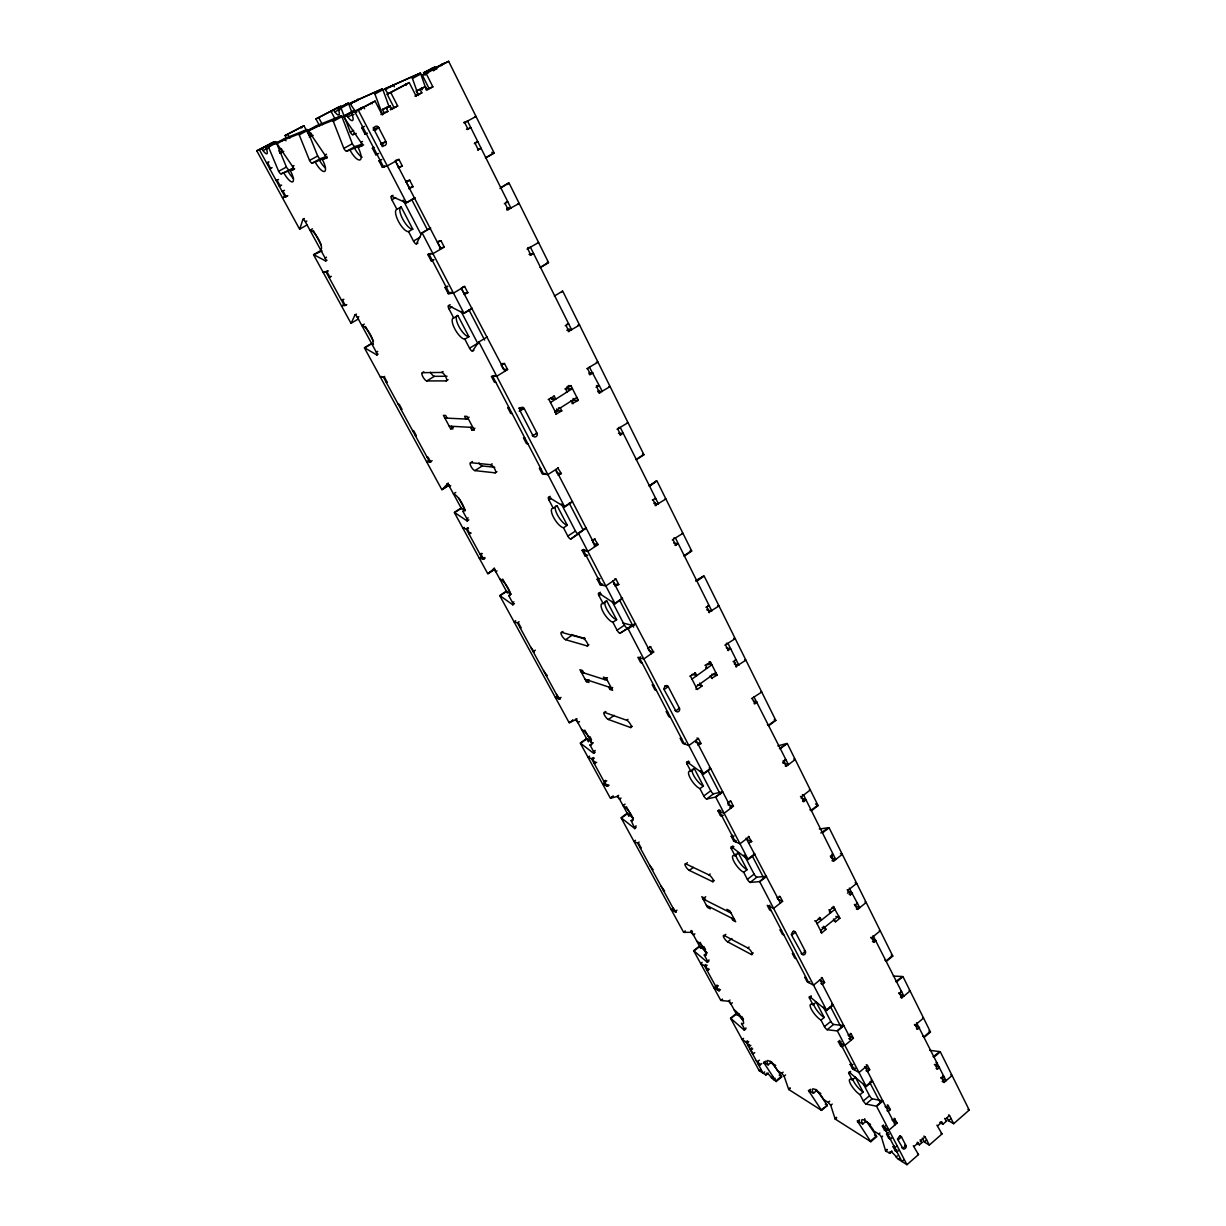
<?xml version="1.0" encoding="UTF-8"?>
<svg xmlns="http://www.w3.org/2000/svg" width="1226" height="1226" viewBox="0 0 1226 1226"><rect width="100%" height="100%" fill="white"/><g stroke="black" fill="none" stroke-linecap="round" stroke-linejoin="round"><path stroke-width="1.5" d="M299.803 229.001L302.945 219.285L304.37 218.489M351.218 323.174L354.988 314.913L356.383 314.101M393.025 195.317L391.416 196.221A3.632 1.211 60.7 0 0 391.891 199.746L396.902 209.339A12.612 4.214 60.4 0 0 398.465 221.416A12.612 4.214 60.4 0 0 408.549 231.591L413.499 241.062A3.586 1.195 60.2 0 0 416.38 243.974L421.821 233.063L430.372 228.128L430.02 228.818M499.963 188.528L508.637 183.042L507.794 184.498M450.141 304.676L448.593 305.596A3.494 1.18 59.3 0 0 448.915 308.783L453.712 317.932A12.137 4.092 59.1 0 0 454.785 328.859A12.137 4.092 59.1 0 0 464.823 339.173L469.543 348.199A3.448 1.165 58.8 0 0 472.424 351.157L478.584 342.146L487.151 336.981M561.416 292.432L562.336 291.221M448.241 482.998L442.126 489.649L449.344 484.883M494.584 568.205L488.025 573.691L494.737 569.247M874.536 1135.107L876.835 1136.548L870.843 1141.728L857.25 1120.901L862.721 1124.027A10.069 2.667 50.4 0 1 864.56 1120.365A10.069 2.667 50.4 0 1 873.908 1131.016L878.766 1134.05A2.912 0.766 50.3 0 1 881.463 1137.115L885.693 1151.153L889.999 1153.099A5.823 1.532 50.1 0 1 891.654 1152.241A5.823 1.532 50.1 0 1 896.175 1156.93A2.927 0.766 50.1 0 0 898.443 1159.275L906.964 1164.7L918.489 1154.585L913.293 1145.758M922.258 1138.157L924.235 1141.988L929.308 1145.084L942.012 1133.943L936.879 1125.131M946.978 1117.637L948.526 1120.717L953.675 1123.706L969.23 1110.066L940.296 1051.785L934.227 1056.996M896.175 1156.93L897.309 1155.934M898.443 1159.275L899.593 1158.279M914.244 1146.341L918.305 1142.785L919.377 1144.854L922.105 1142.463L920.098 1139.812M921.048 1140.395L925.094 1136.854L929.308 1145.084M937.844 1125.698L941.859 1122.188L942.901 1124.257L946.579 1121.039L944.572 1118.418M945.537 1118.97L949.537 1115.476L953.675 1123.706M903.654 1160.026L901.953 1161.512L883.992 1127.046L885.524 1125.713M924.235 1141.988L926.611 1139.904M948.526 1120.717L951.131 1118.449M898.489 1150.586L896.957 1151.919L895.287 1150.877L893.141 1146.754L894.29 1145.758M896.85 1146.019L894.796 1147.797L893.141 1146.754M889.264 1153.436L891.792 1151.061M889.999 1153.099L891.869 1151.337M895.287 1150.877L896.819 1149.544M902.888 1148.256L905.953 1145.59L905.11 1145.069M892.359 1137.391L890.306 1139.184L888.651 1138.142L886.49 1134.004L888.421 1132.334M885.494 1150.678L886.996 1149.329M885.724 1151.183L887.226 1149.865M887.701 1129.882L886.153 1131.215L884.498 1130.188L882.337 1126.02L883.486 1125.024M894.122 1118.219L897.233 1122.985L888.973 1130.127L882.337 1126.02M942.12 1081.409L944.051 1082.466L952.081 1075.524L950.794 1074.819M881.463 1137.115L882.613 1136.134M889.31 1134.019L888.145 1135.031L886.49 1134.004M888.651 1138.142L889.8 1137.146M941.92 1077.041L940.909 1077.899L946.058 1080.734L916.542 1022.79M893.003 1120.564L895.057 1118.786M941.001 1077.761L941.966 1078.282L943.974 1076.551L942.687 1075.846M870.475 1141.115L876.467 1135.935L866.751 1121.698M878.766 1134.05L879.9 1133.054M884.498 1130.188L885.662 1129.192M886.092 1107.231L888.16 1105.454L890.352 1109.668L888.283 1111.461L887.026 1110.695M936.128 1068.474L937.415 1069.179L939.438 1067.448L934.35 1064.444M858.001 1121.07L859.503 1119.767M857.495 1122.112L858.997 1120.809M882.858 1100.994L876.605 1106.342L906.964 1164.7M862.721 1124.027L865.755 1121.422A10.053 2.682 50.4 0 1 864.682 1118.74M866.031 1104.074L872.222 1098.787L882.429 1100.795L876.176 1106.143L866.031 1104.074A2.927 0.797 50.5 0 1 863.319 1100.994L860.024 1094.695A10.252 2.804 50.6 0 1 850.522 1083.953A10.252 2.804 50.6 0 1 852.3 1079.937L855.426 1077.302L863.119 1092.06L860.024 1094.695M870.843 1141.728L835.228 1119.077L836.454 1117.3M835.228 1119.077L836.699 1117.821M863.319 1100.994L869.495 1095.722L863.273 1083.769M865.786 1086.19L872.084 1080.842A2.973 0.843 50.5 0 0 872.606 1081.209L866.307 1086.558A2.973 0.828 50.5 0 1 865.786 1086.19L849.48 1072.398L850.645 1071.401M923.837 1036.889L929.952 1031.679A2.927 0.935 49.8 0 0 930.488 1032.031L924.373 1037.227A2.942 0.919 49.9 0 1 923.837 1036.889L922.795 1036.062M866.031 1070.604L867.579 1071.509L869.694 1069.731L867.456 1065.409L859.012 1072.551L852.438 1068.704L850.2 1064.398L851.38 1063.402M914.381 1024.476L915.332 1024.982L923.546 1018.04L922.58 1017.549M821.205 1109.791L827.351 1105.438L821.573 1110.388L808.424 1090.435L813.482 1093.224A9.578 2.467 51 0 1 814.922 1089.516A9.578 2.467 51 0 1 823.749 1099.63L828.194 1102.419L829.68 1101.178M916.527 1028.783L917.492 1029.288L919.546 1027.541L915.071 1025.227M834.998 1118.556L830.753 1105.346L832.224 1104.09M853.02 1064.352L851.825 1065.348L850.2 1064.398M852.438 1068.704L854.016 1067.371M852.3 1079.937L848.974 1073.578L850.538 1072.244M855.656 1068.321L854.078 1069.654L839.963 1042.575L841.159 1041.579M809.129 1090.496L810.601 1089.27M808.746 1091.554L810.202 1090.328M813.482 1093.224L816.409 1090.757L820.822 1093.5M899.164 993.244L899.945 992.6M849.02 1035.648L851.15 1033.87L853.419 1038.253L844.883 1045.38L838.339 1041.656L839.933 1040.322M898.658 992.999L899.608 993.474L901.692 991.742L900.727 991.267M821.573 1110.388L788.793 1089.531L789.973 1087.845M838.339 1041.656L840.607 1046.008L841.802 1045.012M788.793 1089.531L790.218 1088.351M843.427 1045.947L842.231 1046.943L840.607 1046.008M900.512 997.213L901.8 997.857L910.09 990.93L909.125 990.455M843.871 1025.702L837.435 1031.051L866.307 1086.558M896.742 981.827L902.995 976.632L930.488 1032.031M788.548 1089.025L784.134 1076.137L785.56 1074.941M827.167 1029.733L833.542 1024.461L843.442 1025.534L837.006 1030.882L827.167 1029.733A2.958 0.843 51.1 0 1 824.424 1026.652L821.006 1020.109A10.344 2.942 51.2 0 1 811.428 1009.366A10.344 2.942 51.2 0 1 812.976 1004.753L816.194 1002.132L824.194 1017.473L821.006 1020.109M779.184 1075.171L781.836 1076.842L776.196 1081.531L771.445 1077.685L772.84 1076.52M773.376 1079.723L775.139 1078.267M776.196 1081.531L763.553 1062.268L768.15 1064.873A9.134 2.283 51.6 0 1 769.269 1061.149A9.134 2.283 51.6 0 1 777.621 1070.788L781.713 1073.348L783.153 1072.168M775.843 1080.949L781.483 1076.275L771.752 1062.053M764.672 1071.907L763.108 1073.194L746.067 1041.947L747.477 1040.797M736.198 1013.595L730.497 1018.178L759.2 1070.712L765.882 1074.957L768.196 1073.057M824.424 1026.652L830.799 1021.396L823.397 1007.19M759.768 1063.34L758.358 1064.505L759.676 1065.333L761.775 1063.586M826.201 1010.117L832.684 1004.784A3.004 0.874 51.1 0 0 833.205 1005.136L826.722 1010.469A3.004 0.874 51.1 0 1 826.201 1010.117L809.957 996.799L811.168 995.803M885.969 960.954L892.267 955.774A2.958 0.981 50.5 0 0 892.804 956.096L886.505 961.276A2.958 0.965 50.6 0 1 885.969 960.954L884.927 960.157M764.15 1062.36L765.576 1061.195M763.859 1063.417L765.269 1062.252M759.2 1070.712L760.748 1069.424M768.15 1064.873L771.001 1062.528L775.736 1065.471M756.319 1060.766L757.637 1061.578L759.384 1060.138M749.53 1044.567L748.121 1045.732L749.423 1046.529L750.833 1045.38M812.976 1004.753L809.512 998.148L811.122 996.83M751.768 1047.74L750.005 1049.18L753.362 1053.762L754.772 1052.598M751.308 1049.992L752.718 1048.843M819.581 980.11L824.608 982.562L822.431 984.325L820.899 983.528M824.608 982.562L822.278 978.042L813.543 985.152L807.076 981.72L804.731 977.229L806.34 978.072M870.828 937.308L871.778 937.752L880.268 930.84L879.318 930.411M743.584 1038.407L742.174 1039.556L747.37 1042.759L748.779 1041.594M872.452 941.522L874.031 942.258L876.146 940.526L871.104 938.181M730.65 1018.27L744.289 1030.177L745.99 1027.894M744.289 1030.177L745.715 1029.012M809.773 981.689L808.685 982.578L768.84 906.121L769.959 905.232M730.911 1018.469L736.596 1013.887L743.278 1019.695M732.336 1002.776L730.895 1003.925L728.52 1001.213L721.118 1000.539L722.558 999.389M855.15 905.11L857.48 903.087L856.545 902.673M820.807 932.419L821.727 932.863L826.109 929.354L823.397 926.32M834.308 921.186L835.55 921.768L839.887 918.289L833.159 906.366M856.361 908.834L857.618 909.385L866.2 902.489L864.928 901.938M550.244 496.3L548.788 497.25A3.295 1.103 56.9 0 0 548.88 499.871L553.278 508.284A11.432 3.816 56.6 0 0 553.539 517.295A11.432 3.816 56.6 0 0 563.485 527.793L567.822 536.099A3.249 1.088 56.4 0 0 570.672 539.103L585.752 528.069L580.143 532.559M578.304 534.03L579.224 533.295M722.237 999.251L720.796 1000.401L693.64 950.671L699.479 946.104M817.006 923.684L835.228 909.11L831.933 907.608M728.52 1001.213L729.976 1000.064M820.546 930.58L838.707 916.006M715.371 986.685L713.93 987.834L719.049 990.823L720.49 989.673M847.12 889.846L848.055 890.245L856.698 883.364L855.12 882.689M847.427 893.172L848.285 892.482M814.631 920.772L815.857 921.354L820.24 917.845L821.42 920.159L818.34 918.718M828.791 909.845L829.726 910.274L834.078 906.796M849.112 894.321L850.354 894.857L852.514 893.141L847.825 891.103M725.823 934.335L724.275 935.545A4.138 1.134 52.4 0 0 723.892 937.614A4.138 1.134 52.4 0 0 727.677 941.875L751.308 954.456L753.27 952.893M717.087 985.03L715.647 986.179L719.049 990.823M716.919 986.93L718.375 985.781M719.202 988.922L717.762 990.072L704.444 965.644L705.9 964.494M724.275 935.545L747.875 948.005L749.055 947.07M702.084 962.349L700.628 963.483L705.716 966.379L707.172 965.23M708.046 968.433L706.59 969.582L707.862 970.302L709.318 969.153M771.277 910.78L769.683 910.029L767.246 905.355L773.621 908.405L782.602 901.325L780.18 896.635L777.023 897.968M830.278 856.131L833.404 854.783L831.841 854.154M832.393 856.146L830.768 857.434L835.734 859.472L803.628 795.076L802.386 794.617M727.677 941.875L731.907 938.534M831.994 860.56L833.557 861.204L842.277 854.323L840.408 853.557M706.513 952.004L699.877 946.38L693.993 950.916L707.341 962.287L709.011 959.866M707.341 962.287L708.812 961.123M649.749 486.262L656.523 480.944L649.06 485.925M707.54 961.031L704.291 955.054L707.249 952.725M685.38 931.254L683.909 932.388L691.02 932.296L692.506 931.132M766.556 876.437L759.737 881.739L826.722 1010.469M822.477 832.898L829.098 827.749L892.804 956.096M694.881 933.844L693.395 935.009L691.02 932.296M750.159 882.429L756.886 877.188L766.143 876.329L759.338 881.632L750.159 882.429A3.019 0.919 52.4 0 1 747.385 879.348L754.113 874.123L744.151 854.982M685.058 931.132L683.587 932.281L621.061 817.788L627.206 813.252M747.385 879.348L743.692 872.299L747.063 869.694L738.435 853.143A10.574 3.249 52.5 0 0 737.362 852.821M687.418 862.66L685.824 863.87A4.184 1.18 53 0 0 685.549 866.169A4.184 1.18 53 0 0 689.349 870.429L712.536 881.601L714.145 880.36M676.982 910.152L675.005 911.684L637.643 843.182L639.175 842.047M747.676 859.227L754.557 853.94A3.065 0.965 52.5 0 0 755.063 854.231L748.182 859.533A3.08 0.95 52.5 0 1 747.676 859.227L731.6 846.921L732.887 845.94M810.922 810.478L817.589 805.344A3.019 1.073 52.1 0 0 818.11 805.62L811.443 810.754A3.034 1.057 52.2 0 1 810.922 810.478L809.88 809.742M705.732 896.727L702.942 898.873L731.002 913.002M748.32 836.362L751.707 841.588L748.519 842.967M802.555 801.16L803.796 801.605L806.034 799.888L801.114 798.08M685.824 863.87L708.98 874.92L710.191 873.985M743.692 872.299A10.574 3.218 52.6 0 1 733.991 861.602A10.574 3.218 52.6 0 1 735.033 855.763L738.435 853.143M672.737 908.558L671.25 909.692L676.262 912.343L672.798 907.638M736.443 840.883L735.293 841.756L719.432 811.351L720.75 810.355M735.033 855.763L731.309 848.622L733.868 846.676M749.209 836.745L739.998 843.794L733.73 841.082L731.217 836.255L732.504 835.258M800.455 796.44L801.39 796.777L810.325 789.942L809.39 789.605M734.067 835.933L732.765 836.914L731.217 836.255M689.349 870.429L693.318 867.395M733.73 841.082L735.018 840.086M719.202 809.727L717.884 810.708L724.106 813.267L733.424 806.233L730.88 801.298L727.662 802.708M782.816 761.131L786.004 759.737L785.084 759.43M727.999 804.884L733.424 806.233M783.291 763.185L784.839 762.005M717.884 810.708L720.444 815.597L721.746 814.616M785.268 766.035L786.188 766.357L795.23 759.522L793.697 759.001M723.294 815.259L721.991 816.24L720.444 815.597M706.574 799.045L713.517 793.835L722.375 791.812L715.34 797.099L706.574 799.045A3.065 0.965 53.3 0 1 703.77 795.981L699.923 788.64A10.743 3.372 53.5 0 1 690.161 777.974A10.743 3.372 53.5 0 1 690.912 771.399L687.02 763.967A3.08 0.981 53.6 0 1 687.234 762.051L688.552 761.07M722.758 791.889L715.739 797.161L748.182 859.533M780.456 748.596L787.261 743.492L818.11 805.62M635.497 840.285L633.965 841.434L638.869 843.779L641.152 847.963L639.926 847.365M703.77 795.981L710.712 790.785L700.337 770.847M699.923 788.64L703.418 786.05L694.422 768.809A10.743 3.402 53.4 0 0 693.38 768.579M633.321 818.048L627.605 813.497L621.398 818.003L634.853 828.638L631.16 820.623L633.229 819.091M687.234 762.051L703.188 773.744L710.283 768.472A3.111 1.011 53.4 0 0 710.774 768.748L703.678 774.004L628.156 628.861L635.635 623.666M768.441 725.286L775.307 720.183A3.065 1.119 53.2 0 0 775.828 720.428L768.947 725.531A3.08 1.119 53.2 0 1 768.441 725.286L767.399 724.597M634.639 827.014L636.187 825.864M634.654 828.607L636.095 827.412M690.912 771.399L694.422 768.809M625.091 804.103L623.007 805.635A9.41 2.59 53.8 0 1 631.421 815.106A9.41 2.59 53.8 0 1 631.16 820.623M687.02 763.967L689.656 762.02M697.778 745.025L701.027 743.584L698.406 738.512L688.859 745.515L682.744 743.324L680.108 738.251L681.625 738.788M751.569 698.59L761.744 692.062L760.825 691.801M695.816 742.389L701.027 743.584M621.061 798.034L619.498 799.183L617.092 796.486L610.625 798.203L612.172 797.069M754.097 703.647L757.316 702.207L753.408 701.057M685.457 742.987L684.261 743.86L639.359 657.688L640.585 656.83M611.866 796.992L610.318 798.126L580.25 743.079L586.564 738.558M612.264 796.716L613.031 796.149M612.556 796.777L613.337 796.21M617.092 796.486L618.655 795.337M607.881 784.64L606.334 785.774L591.576 758.725L593.154 757.591M604.28 783.092L602.732 784.211L607.529 786.31L609.092 785.161M605.537 780.334L603.974 781.483L607.529 786.31M605.184 781.989L606.747 780.855M695.924 686.882L715.785 672.568M733.071 661.565L736.32 660.109L735.125 659.787M595.514 761.944L593.951 763.078L596.725 762.449M695.801 689.027L697.257 689.456L702.038 686.008L699.556 683.081M711.478 678.315L717.103 675.143L710.574 662.193L709.103 661.795M734.267 663.879L735.569 662.929M735.646 666.714L745.914 660.17L744.703 659.864M691.939 679.112L711.862 664.798L708.735 663.956M592.618 743.125L586.963 738.788L580.588 743.262L593.614 753.331L593.614 751.615L595.208 750.481M589.583 756.135L588.005 757.27L592.771 759.231L595.146 763.583M593.706 753.362L595.192 752.197M605.874 711.54L604.617 712.429A4.322 1.287 54.6 0 0 604.571 715.264A4.322 1.287 54.6 0 0 608.403 719.493L630.547 727.508L632.264 726.282M592.771 759.231L594.349 758.082M711.816 674.239L717.103 675.143M724.888 645.183L735.232 638.654L733.73 638.286M593.614 751.615L590.013 744.994L593.2 742.711M604.617 712.429L626.716 720.29L628.003 719.371M689.763 676.246L695.433 673.059L696.766 675.649L692.123 674.315M704.919 665.381L710.574 662.193M727.478 650.378L730.742 648.906L726.282 647.772M608.403 719.493L614.257 715.31M570.718 721.562L569.125 722.681L499.702 595.575L506.353 591.131M571.898 720.719L572.695 720.152M570.994 721.593L569.4 722.727L577.109 718.926M571.791 721.026L572.986 720.183M579.515 721.608L577.906 722.742A2.743 0.766 54.7 0 0 575.5 720.06M650.087 646.485L653.673 652.033L643.834 658.975L637.872 657.274L640.616 662.53L642.102 662.96M708.567 612.479L719.003 605.95L717.808 605.69M608.617 686.974L609.92 689.41L612.678 687.464M650.929 646.715L647.635 648.217M705.915 607.207L709.21 605.721L708.015 605.46M607.483 677.671L604.709 679.618L603.391 677.166L606.073 678.024L612.617 690.299L609.92 689.41M708.306 609.123L706.728 609.874M561.079 697.379L558.933 698.897L517.433 622.823L519.088 621.705M583.775 672.921L582.488 670.515L579.929 669.702L586.35 681.656L589.062 679.756M557.048 696.521L555.439 697.64L560.098 699.31L556.481 694.406M619.912 633.275L635.267 623.666L619.912 633.275A3.172 1.042 55.2 0 1 617.076 630.241L612.908 622.287A11.157 3.663 55.4 0 1 603.023 611.713A11.157 3.663 55.4 0 1 603.146 603.621L598.932 595.575A3.203 1.057 55.6 0 1 598.962 593.2L600.357 592.25M696.889 581.032L704.122 575.99L775.828 720.428M562.979 631.482L561.677 632.371A4.398 1.333 55.5 0 0 561.753 635.497A4.398 1.333 55.5 0 0 565.6 639.696L587.162 645.933L588.909 644.723M617.076 630.241L624.448 625.122A3.172 1.057 55.2 0 0 627.283 628.141M561.677 632.371L583.162 638.44L584.495 637.52M612.908 622.287L616.617 619.728L606.87 601.062L603.146 603.621M565.6 639.696L572.496 634.945L574.488 635.512M535.364 650.163L533.172 651.665L534.321 652.033L530.674 647.083M598.962 593.2L614.624 603.544L622.149 598.365A3.234 1.103 55.5 0 0 622.532 598.533L615.1 603.759L578.365 533.172L586.105 528.023M691.648 551.01A3.188 1.226 55.6 0 1 691.234 550.842L683.939 555.868A3.188 1.211 55.6 0 0 684.353 556.037M684.445 556.052L691.74 551.041L656.906 480.868L649.428 485.848M598.932 595.575L601.276 593.966M614.839 578.825L615.942 579.055L618.778 584.541L614.885 585.951M675.005 545.325L678.33 543.792L673.702 543.057M598.595 578.258L597.169 579.224L600.02 584.679L601.43 583.714M602.732 584.143L601.46 585.001L583.53 550.597L584.971 549.646M615.942 579.055L605.843 585.967L600.02 584.679M672.292 539.884L682.959 533.341L682.085 533.203M613.582 584.128L618.778 584.541M600.035 578.565L597.169 579.224M515.702 620.739L514.046 621.858L518.567 623.145L521.111 627.789L519.962 627.467M594.395 538.827L598.089 544.528L587.867 551.409L582.105 550.336L584.986 555.868L587.852 555.179M655.128 505.541L665.902 498.997L665.044 498.89M514.43 603.636L512.744 604.77A2.82 0.812 56 0 0 512.606 602.702L513.863 601.859M584.986 555.868L586.426 554.903M512.606 602.702L508.729 595.591L510.981 594.089M595.208 538.965L591.836 540.528M652.37 499.993L655.711 498.43L654.853 498.338M582.105 550.336L583.545 549.371M655.282 502.476L653.887 503.411L658.469 503.978L620.402 427.629L618.532 427.537M567.822 536.099L575.454 531.027A3.249 1.103 56.4 0 0 578.013 533.938M570.672 539.103L574.488 536.559M574.963 536.252L577.829 534.337M497.02 570.872L495.733 571.714A2.85 0.828 56.3 0 0 493.312 569.048M563.485 527.793L567.316 525.264L557.125 505.756L553.278 508.284M494.476 569.278L487.764 573.722L454.279 512.422L461.145 508.008M480.99 557.125L479.305 558.228L483.703 559.194L484.975 558.366M484.852 557.478L482.6 558.964L466.171 528.835L467.872 527.716M548.788 497.25L564.251 506.752L572.036 501.618A3.326 1.149 56.8 0 0 572.327 501.756M643.819 454.769A3.264 1.272 57.1 0 1 643.466 454.647L635.926 459.612A3.28 1.257 57.1 0 0 636.279 459.735L643.972 454.8L562.688 291.052L554.367 296.064M572.511 501.802L564.711 506.92L478.906 341.993M481.251 553.324L479.979 554.167L482.354 553.57M548.88 499.871L551.302 498.292M470.094 532.85L468.807 533.678L471.182 533.049M557.6 467.719L561.385 473.558L557.968 475.167M619.881 434.969L623.268 433.36L618.456 433.33M464.194 527.395L462.922 528.237L467.259 529.034L468.547 528.207M558.412 467.796L547.899 474.6L542.306 474.018L539.302 468.271L540.697 468.409M617.015 429.238L628.034 422.694L627.176 422.648M468.853 519.839L467.137 520.958A2.896 0.843 56.9 0 0 466.891 518.69L468.194 517.847M545.003 473.313L543.7 474.155L492.683 376.305L494.047 375.462M466.891 518.69L462.876 511.303L465.19 509.801M455.765 492.469L453.436 493.955A10.176 2.988 57.1 0 1 461.987 503.212A10.176 2.988 57.1 0 1 462.876 511.303M472.5 461.528L470.677 462.692A4.613 1.425 57.4 0 0 471.029 466.462A4.613 1.425 57.4 0 0 474.922 470.615L495.059 472.838L496.928 471.642M448.793 485.312L441.881 489.71L364.367 347.77L371.616 343.464M597.629 391.646L599.391 390.527M450.678 485.634L449.36 486.477A2.912 0.858 57.3 0 0 446.923 483.826M474.922 470.615L482.247 465.957L494.798 467.259M598.978 393.117L610.104 386.573L608.709 386.573M470.677 462.692L490.737 464.715L492.147 463.826M554.995 411.308L576.848 397.439M554.872 412.411L557.493 410.756L561.769 410.894L560.282 407.951L558.397 407.906M572.067 401.5L574.013 400.274L578.35 400.35L570.933 385.669L568.236 385.669M596.051 387.293L599.468 385.654L596.434 385.638M555.715 414.204L561.769 410.894M572.052 403.645L578.35 400.35M548.191 399.507L554.275 396.182L555.776 399.14L551.516 399.048L550.857 397.776M564.88 388.979L570.933 385.669M551.516 399.048L552.941 398.159M589.721 374.604L593.139 372.949L589.016 372.995M550.474 402.48L572.404 388.627L566.642 388.596M586.779 368.719L597.997 362.176L596.326 362.206M470.447 427.322L471.918 430.081L474.937 428.18M428.364 460.685L426.617 461.773L430.816 462.217L428.089 457.206L427.031 457.099M432.104 460.639L429.774 462.11L383.416 377.133L384.627 376.413M469.083 417.147L466.033 419.031L464.562 416.273L466.983 416.365L474.355 430.219L471.918 430.081M447.168 418.158L445.712 415.461L443.414 415.353L450.632 428.809L453.605 426.955M567.347 330.192L569.308 328.982M501.924 363.586L504.484 363.524L507.595 369.562L496.729 376.275L491.35 376.321L494.476 382.297L495.81 382.297M568.236 331.618L579.576 325.059L577.921 325.166M504.484 363.524L501.005 365.21M565.247 325.626L568.695 323.94L567.071 324.047M423.828 371.83L422.403 372.689A4.751 1.471 58.5 0 0 422.924 376.826A4.751 1.471 58.5 0 0 426.832 380.934L446.141 380.903L448.072 379.723M469.543 348.199L477.68 343.265L461.037 311.312M472.424 351.157L473.941 350.222M426.832 380.934L434.372 376.336L447.046 376.229M422.403 372.689L441.636 372.443L443.092 371.555M464.823 339.173L468.899 336.69L457.819 315.48L453.712 317.932M381.608 376.428L380.412 377.148L384.428 377.118L387.263 382.313L386.251 382.328M471.903 308.308L463.581 313.304L448.593 305.596M540.084 267.437L548.129 262.609L547.148 262.165M472.347 308.4L464.026 313.396L422.112 232.848L430.663 227.913M540.559 267.498L548.604 262.686L508.959 182.812L500.698 187.578M448.915 308.783L452.011 306.929M378.129 354.099L376.765 354.927A3.05 0.889 58.7 0 0 376.336 352.23L377.715 351.418M529.05 254.395L533.601 253.567L530.107 255.284M462.907 286.685L464.639 286.47L467.857 292.707L464.087 294.47M447.107 286.24L445.023 287.482L448.272 293.704L450.356 292.462M451.643 292.309L449.559 293.55L429.115 254.334L430.694 253.399M464.639 286.47L453.467 293.106L448.272 293.704M527.011 249.093L538.612 242.549L537.555 242.733M447.873 286.394L445.023 287.482M364.291 324.124L361.823 325.58A10.758 3.157 58.9 0 1 370.436 334.683A10.758 3.157 58.9 0 1 371.999 344.276M358.835 316.691L357.44 317.519A3.08 0.904 59.1 0 0 354.988 314.913M358.544 318.883L351.004 323.312L313.504 254.656L320.997 250.411M429.437 253.613L427.843 254.548L431.138 260.847L433.238 259.621M433.989 259.728L431.138 260.847M342.882 299.481L341.502 300.278L343.847 299.359M507.012 208.497L508.024 207.899M439.506 248.28L444.272 247.085L440.977 240.725L438.31 241.215M508.897 207.914L506.859 209.11L511.012 208.236L467.581 121.159L463.903 122.37M343.387 304.906L341.548 305.979L346.789 304.738M444.272 247.085L432.947 253.675L427.843 254.548M506.966 210.106L519.211 203.455L517.893 203.746M346.284 304.569L344.429 305.657L326.009 271.896L327.419 271.099M440.977 240.725L437.421 242.503M504.33 203.669L507.855 201.907L505.771 202.367M413.499 241.062L419.813 237.415M416.38 243.974L417.959 243.054M330.376 276.524L328.982 277.337L331.326 276.371M408.549 231.591L412.779 229.155L401.163 206.918L396.902 209.339M696.016 580.465L703.739 576.021L695.954 581.369M324.584 271.574L323.189 272.371L328.369 270.931M322.055 250.855L313.841 254.717L325.626 260.969L327.051 260.173M414.71 197.907L406.082 202.811L391.416 196.221M485.419 157.802L493.741 153.066L491.81 152.331M415.139 197.953L406.511 202.857L358.298 110.202L352.245 112.608A3.77 1.257 61.7 0 0 352.306 115.275A7.525 2.483 61.7 0 1 352.429 120.577A7.525 2.483 61.7 0 1 347.923 117.006A3.739 1.226 61.6 0 0 345.686 115.229L343.265 116.194A3.739 1.226 61.6 0 0 343.816 117.129L360.934 142.385A3.709 1.226 61.3 0 1 361.486 146.078L357.992 147.273A12.796 4.184 61.2 0 1 359.923 159.947A12.796 4.184 61.2 0 1 349.992 150.047L346.621 151.212A3.617 1.165 61.2 0 1 343.832 148.392L333.288 121.313A3.663 1.18 61.5 0 0 332.844 120.363L341.456 115.704A3.663 1.195 61.6 0 1 341.901 116.654L352.337 143.733A3.617 1.18 61.3 0 0 355.142 146.538L362.559 143.948M485.864 157.817L494.216 153.097L448.639 61.3L433.406 68.702A3.709 1.395 62.7 0 0 433.054 70.464M325.626 260.969A3.157 0.919 59.7 0 0 325.089 258.027L326.499 257.23M408.917 187.93L413.055 186.735L409.683 180.191L407.553 180.789M413.055 186.735L408.764 188.727M477.558 150.093L481.113 148.3L477.573 149.327M391.891 199.746L395.63 197.631M312.507 228.818L309.963 230.258A11.126 3.249 59.9 0 1 318.591 239.254A11.126 3.249 59.9 0 1 320.568 249.736M409.683 180.191L406.082 182.015M474.324 143.611L477.879 141.802L475.106 142.645M397.76 159.763L398.925 159.395L402.327 165.985L398.726 167.809M467.275 129.512L470.845 127.703L466.478 129.19M302.945 219.285A3.203 0.935 60.1 0 1 305.397 221.845L306.837 221.048M307.343 224.772L299.604 229.185L256.77 150.767L274.042 141.833L275.206 143.978M380.596 159.901L378.957 160.805L382.389 167.38L384.566 166.169M385.056 166.2L383.6 167.012L354.728 111.612L375.079 101.114L382.022 114.57L387.891 111.367L386.159 108.011L382.481 109.436L384.213 112.777L387.891 111.367M398.925 159.395L387.263 165.893L382.389 167.38M464.01 122.983L476.025 116.455L475.014 116.792M398.235 167.303L402.327 165.985M381.807 159.518L378.957 160.805M374.007 147.273L372.367 148.177L375.815 154.767L377.455 153.863M378.665 153.48L375.815 154.767M283.911 197.049L282.486 197.846L287.512 195.961M380.566 143.657L382.635 142.829M287.727 195.608L285.168 197.018L259.376 149.725L274.042 141.833M256.77 150.767L261.215 148.99A3.28 0.935 60.8 0 1 263.1 150.583A6.574 1.885 60.8 0 0 266.854 153.771A6.574 1.885 60.8 0 0 266.44 149.266A3.295 0.95 60.8 0 1 266.226 146.997L268.111 146.246A3.31 0.95 60.9 0 1 268.525 147.089L278.624 171.288A3.28 0.95 60.6 0 0 281.091 173.847L283.834 172.897A11.555 3.387 60.6 0 0 292.57 181.892A11.555 3.387 60.6 0 0 290.332 170.644L293.167 169.678A3.341 0.981 60.7 0 0 292.524 166.414L277.061 143.687A3.372 0.996 61 0 1 276.57 142.86L298.792 133.971A3.479 1.057 61.2 0 1 299.221 134.875L309.55 160.437A3.433 1.057 60.9 0 0 312.17 163.104L315.205 162.062A12.153 3.755 60.9 0 0 324.507 171.487A12.153 3.755 60.9 0 0 322.392 159.579L327.081 157.648M343.832 148.392L352.337 143.733M280.723 185.433L279.283 186.229L281.628 185.141M360.934 142.385L362.574 141.496M346.621 151.212L355.142 146.538M349.992 150.047L362.314 144.898L357.992 147.273M361.486 146.078L363.662 144.883M284.447 190.321L282.103 191.394L283.007 191.118L286.072 196.742M292.524 166.414L294.01 165.602M281.091 173.847L293.397 168.023M351.555 111.535L348.659 103.934A3.249 1.073 61.8 0 0 348.261 103.091L340.629 107.198A3.264 1.073 61.7 0 1 341.027 108.041L350.314 132.224A3.218 1.057 61.5 0 0 352.797 134.691L354.697 133.665M283.834 172.897L294.286 168.498L290.332 170.644M309.55 160.437L317.687 155.993A3.433 1.057 61 0 0 320.308 158.66L326.99 156.33M293.167 169.678L294.654 168.866M276.202 180.574L278.547 179.486M325.534 158.491A3.509 1.088 61 0 0 324.936 155.028L326.484 154.185M312.17 163.104L320.308 158.66M363.34 126.799L361.701 127.703L365.164 134.354L367.371 133.159M373.409 129.849L378.803 127.795L374.39 130.201M315.205 162.062L326.53 157.311A12.137 3.77 61 0 1 326.928 158.108M322.392 159.579L326.53 157.311M269.751 168.759L272.095 167.656M382.481 109.436L390.113 105.865L391.845 109.221L397.684 106.034L390.803 92.594L387.109 94.096L393.96 107.459L397.684 106.034M416.319 91.046L420.15 89.529L421.836 92.87L418.005 94.371L416.319 91.046L421.591 88.18L425.437 86.648L427.123 89.988L432.87 86.862L426.158 73.468L422.296 75.062L428.993 88.379L432.87 86.862M386.159 108.011L390.113 105.865M420.15 89.529L425.437 86.648M380.918 114.57L384.213 112.777M390.328 109.451L393.96 107.459M415.124 95.934L418.005 94.371M426.127 89.942L428.993 88.379M415.338 96.302L421.836 92.87M278.624 171.288L286.409 167.042A3.264 0.965 60.7 0 0 288.892 169.586M350.314 132.224L353.609 130.416M364.536 126.355L361.701 127.703M280.11 152.898L282.67 151.503M309.442 137.021L311.971 135.642M280.064 153.327L283.758 151.35M309.504 137.327L313.197 135.412M347.923 117.006L352.322 114.631M433.774 70.541L434.832 69.959M435.889 69.392L436.946 68.825A3.663 1.379 62.7 0 0 434.648 67.123L423.522 72.809A3.678 1.364 62.7 0 0 424.058 73.713L425.1 75.276M352.306 115.275L353.962 114.386M268.111 162.276L266.655 163.073L268.984 161.955M298.792 133.971L307.036 129.542A3.479 1.073 61.3 0 1 307.45 130.431L317.687 155.993M355.188 111.137L350.452 104.149A3.31 1.103 61.9 0 1 349.977 103.321L382.481 88.839A3.417 1.195 62.2 0 1 382.88 89.728L389.332 107.336M299.221 134.875L307.45 130.431M382.604 114.815L374.911 94.034L382.88 89.728M324.936 155.028L308.676 131.105A3.54 1.103 61.3 0 1 308.155 130.232L316.507 125.726L341.456 115.704M388.336 94.141L385.347 89.713A3.479 1.226 62.2 0 1 384.841 88.854L420.365 73.07A3.601 1.318 62.6 0 1 420.779 74.004L426.142 89.283M308.676 131.105L310.76 129.987M311.818 129.42L317.013 126.6A3.54 1.119 61.4 0 1 316.507 125.726M385.347 89.713L387.86 88.364M389.378 87.536L393.408 85.36L394.404 86.831M384.841 88.854L420.365 73.07M281.352 148.561L282.562 151.334M333.288 121.313L341.901 116.654M418.464 95.475L412.457 78.51L420.779 74.004M343.265 116.194L354.452 110.493A3.739 1.241 61.7 0 1 356.689 112.271M345.686 115.229L354.452 110.493M423.522 72.809L434.648 67.123M343.816 117.129L345.456 116.24M345.993 115.949L347.632 115.06M348.184 114.754L349.824 113.88M350.912 113.282L363.601 106.815L364.612 108.777M424.058 73.713L432.487 69.162L433.529 70.71M387.109 94.096L409.254 82.617L416.058 96.026M422.296 75.062L444.686 62.94M358.298 110.202L375.079 101.114M390.803 92.594L409.254 82.617M426.158 73.468L448.639 61.3M286.24 137.664L285.091 135.534L303.956 125.742L306.515 130.554M319.588 125.834L315.94 118.937L340.567 106.294A3.218 1.057 61.7 0 1 342.1 107.275M285.091 135.534L303.956 125.742M315.94 118.937L338.514 107.152M261.215 148.99L269.015 144.806A3.264 0.95 60.9 0 1 270.364 145.664M335.081 119.014L330.974 111.198L340.567 106.294M266.226 146.997L275.988 142.001A3.31 0.965 61 0 1 276.402 142.844L286.409 167.042M333.012 110.355A3.218 1.042 61.6 0 1 334.928 111.888A6.482 2.115 61.7 0 0 338.774 114.938A6.482 2.115 61.7 0 0 338.621 110.371A3.249 1.057 61.7 0 1 338.545 108.057L348.23 103.107M268.111 146.246L275.988 142.001M268.525 147.089L284.539 138.569L307.036 129.542M341.027 108.041L348.659 103.934M349.977 103.321L382.481 88.839M263.1 150.583L266.517 148.744M334.928 111.888L339.188 109.589M266.44 149.266L268.892 147.932M338.621 110.371L340.046 109.589M277.061 143.687L280.064 142.078M281.06 141.542L285.045 139.396L286.01 140.806M350.452 104.149L352.383 103.107M353.839 102.325L358.176 99.98A3.31 1.119 62 0 1 357.701 99.153M338.545 108.057L340.598 107.214M433.406 68.702L436.134 67.568M269.015 144.806L267.161 145.542L267.605 146.384M308.155 130.232L332.844 120.363M390.45 109.758L391.845 109.221M352.797 134.691L356.26 133.435M373.271 127.504L373.746 127.627A2.145 1.916 67.3 0 1 374.957 128.699L378.589 127.381L386.006 141.695A2.82 2.498 68.2 0 1 385.102 145.404A2.82 2.498 68.2 0 1 381.608 144.116L380.688 144.423M373.256 130.125L374.175 129.787A2.161 1.916 67.4 0 1 373.976 128.163L374.267 127.458A3.295 2.927 67.5 0 1 376.903 126.186L377.378 126.293A2.161 1.916 67.5 0 1 378.589 127.366M365.164 134.354L366.359 133.925M383.018 142.706L386.006 141.695L381.608 144.116L374.175 129.787M372.367 148.177L373.578 147.764M395.431 160.483L397.055 159.978M395.385 161.204L440.793 248.847M406.388 181.111L407.323 180.85M777.866 745.914L786.847 743.446L779.43 748.718M527.701 247.805L530.521 247.361L571.699 329.932L566.994 330.208M819.336 829.052L828.669 827.657L820.807 832.99M461.191 288.202L504.897 371.233M464.148 293.137L467.857 292.707M589.384 367.08L602.38 391.492L597.675 391.446M507.595 369.562L503.319 369.241M566.366 391.922L567.178 391.922L565.692 388.979M553.478 396.167L554.275 396.182M570.841 400.718L573.124 403.676M398.205 404.243L399.232 404.274L402.036 409.407L401.009 409.377M509.005 407.599L507.641 407.553L510.721 413.453L512.085 413.499M518.721 408.411L524.238 408.595L536.957 433.146A2.544 2.299 -88.8 0 1 536.099 436.625A2.544 2.299 -88.8 0 1 532.973 435.69L532.191 435.644M519.18 411.078L524.238 408.595A2.559 2.314 89.1 0 0 521.081 407.63A2.559 2.314 89.1 0 0 520.222 411.124L532.973 435.69L536.957 433.146L536.176 433.1M893.34 976.095L902.551 976.494L895.639 981.643M444.869 418.051L468.47 419.154M449.191 426.127L472.884 427.46M450.632 428.809L452.946 428.947L451.505 426.25M412.595 430.617L413.637 430.678L416.396 435.766L415.353 435.69M524.82 437.958L523.456 437.881L526.49 443.689L527.87 443.797M557.125 473.113L561.385 473.558M929.737 1050.33L939.852 1051.617L933.093 1056.72M673.687 538.045L675.618 538.352L711.831 610.992L707.908 610.134M593.997 543.808L598.089 544.528M594.089 545.984L595.545 546.244L555.792 469.497M612.693 580.634L651.221 653.764M726.359 643.267L728.152 643.711L738.895 665.258L735.002 664.216M622.685 622.931L633.811 625.766M649.167 650.776L653.673 652.033M705.655 667.802L707.126 668.216L705.808 665.626M575.163 635.696L577.829 636.447M579.162 636.83L583.208 637.98M583.898 638.164L585.246 638.547M710.176 675.725L712.367 678.56M694.56 672.813L695.433 673.059M753.99 696.92L788.456 764.641L782.755 762.679M697.671 684.721L702.038 686.008M665.105 685.656L668.231 686.621L679.434 708.245A2.36 2.038 -72.1 0 1 678.637 711.478A2.36 2.038 -72.1 0 1 675.817 710.85L674.959 710.574M653.703 685.227L652.201 684.752L654.914 689.947L656.416 690.422M663.741 688.966L675.817 710.85L679.434 708.245L678.576 707.954M581.216 672.093L607.391 680.476M585.078 679.281L611.314 687.847M586.35 681.656L588.909 682.499L587.637 680.108M543.547 670.683L547.179 675.618L546.014 675.22M667.634 711.969L666.132 711.463L668.814 716.597L670.315 717.103M696.95 738.006L698.406 738.512M729.991 800.946L730.88 801.298M729.93 807.505L731.094 807.98L696.016 740.259M746.113 838.17L780.364 903.087M747.262 839.687L751.707 841.588M849.281 888.114L859.763 907.669L855.058 905.57M854.384 904.39L857.618 909.385M829.343 911.868L830.891 912.573L829.726 910.274M835.856 916.42L839.887 918.289M873.065 935.637L903.868 996.11L899.21 993.78M833.45 919.04L835.55 921.768M779.276 896.206L780.18 896.635M819.32 917.416L820.24 917.845M777.79 899.072L782.602 901.325M822.11 927.438L826.109 929.354M793.329 931.178L795.444 932.22L805.375 951.391A2.237 1.793 -65.8 0 1 804.608 954.441A2.237 1.793 -65.8 0 1 802.065 954.058L801.16 953.598M791.199 934.427L802.065 954.058L805.375 951.391L804.164 950.778M649.55 865.02L653.044 869.77L651.803 869.142M781.56 930.519L779.966 929.737L782.372 934.335L783.966 935.132M706.391 905.309L734.497 919.577M661.136 886.275L664.615 890.995L663.373 890.352M793.927 954.257L792.318 953.43L794.693 957.981L796.302 958.809M821.359 977.566L822.278 978.042M936.051 1062.528L937.338 1063.233L935.315 1064.965L937.415 1069.179M642.455 454.095L643.466 454.647M850.216 1033.349L851.15 1033.87M848.085 1035.127L853.419 1038.253M848.806 1038.637L849.633 1039.096M850.047 1039.326L851.288 1040.031L820.102 979.819M967.927 1109.331L969.23 1110.066M866.215 1064.704L867.456 1065.409M948.572 1114.909L949.537 1115.476M864.529 1066.712L869.694 1069.731M373.47 344.429L371.968 343.556L364.704 347.877L376.765 354.927M945.614 1120.472L946.579 1121.039M940.894 1121.621L941.859 1122.188M939.698 1122.372L942.901 1124.257M690.207 550.244L691.234 550.842M941.062 1133.36L942.012 1133.943M887.226 1104.887L888.16 1105.454M885.157 1106.664L890.352 1109.668M765.882 1074.957L766.449 1074.512A5.134 1.257 51.6 0 1 767.583 1073.593A5.134 1.257 51.6 0 1 771.445 1077.685M923.822 1136.088L925.094 1136.854M892.053 1119.997L897.233 1122.985M894.336 1124.257L895.164 1124.763L865.357 1067.187M920.205 1141.299L922.105 1142.463M917.355 1142.203L918.305 1142.785M916.833 1143.291L919.377 1144.854M899.792 1135.904L901.478 1136.931L906.091 1145.835A1.64 1.226 -63.4 0 1 906.167 1146.984L906.106 1147.168A2.498 1.885 -63.4 0 1 904.282 1148.977L903.807 1149.053A1.64 1.226 -63.4 0 1 903.01 1148.517L901.754 1147.735M897.447 1139.031L903.01 1148.517M905.14 1145.253L906.091 1145.835M865.755 1121.422L870.552 1124.411M917.538 1153.988L918.489 1154.585M752.059 1052.95L753.362 1053.762M825.267 1104.136L827.381 1105.469M621.168 597.721L622.149 598.365M465.39 510.752L461.497 508.162L454.647 512.575L467.137 520.958M828.194 1102.419L830.753 1105.346M774.265 719.493L775.307 720.183M781.713 1073.348L784.134 1076.137M815.505 803.888L817.589 805.344M510.675 594.089L506.736 591.315L500.07 595.759L512.744 604.77M709.272 767.737L710.283 768.472M891.225 954.977L892.267 955.774M753.53 853.173L754.557 853.94M928.91 1030.867L929.952 1031.679M831.657 1003.941L832.684 1004.784M871.058 1079.968L872.084 1080.842M816.899 1090.083L827.014 1104.871M267.529 162.736L270.639 168.437M277.091 180.283L280.187 185.938M326.959 271.728L329.932 277.183M342.468 300.171L345.395 305.535M467.259 529.034L469.895 533.892M481.082 554.397L483.703 559.194M705.716 966.379L707.862 970.302M747.37 1042.759L749.423 1046.529M757.637 1061.578L759.676 1065.333M589.829 736.489L591.514 739.6M703.862 946.503L705.548 949.614M741.837 1016.446L743.477 1019.465M313.366 230.58L321.197 245.001M365.455 326.453L373.501 341.257M458.555 497.817L464.915 509.51M502.721 579.07L510.782 593.905M584.787 730.098L591.928 743.262M626.409 806.723L632.616 818.14M700.107 942.334L705.456 952.188M738.788 1013.534L742.052 1019.526M305.397 221.845L325.089 258.027M357.149 316.86L376.336 352.23M448.088 484.009L461.681 509.005M493.94 568.312L507.411 593.047M575.883 718.911L588.357 741.853M617.674 795.735L628.923 816.409M690.958 930.442L700.751 948.449M729.455 1001.213L737.071 1015.22M744.565 1029.058L741.423 1023.281A9.088 2.299 52 0 0 742.343 1019.281A9.088 2.299 52 0 0 734.052 1009.764M278.884 150.767L279.942 152.729M271.39 142.906L271.957 143.978M705.686 900.252L704.536 898.106L701.793 896.727L707.54 907.439L710.283 908.849L709.134 906.704M287.803 134.431L289.826 138.186M301.182 126.876L301.749 127.948M728.121 911.562L726.957 909.355L729.838 910.811L735.661 921.768L732.78 920.297L731.615 918.121M310.96 133.006L312.002 134.952M307.098 131.611L307.941 133.22M308.232 133.757L310.025 137.128M318.775 117.773L322.438 124.7M374.941 128.699L375.784 130.324M411.691 199.516L427.384 229.752M468.96 309.902L484.638 340.108M520.897 409.99L520.1 408.457A2.544 2.314 89 0 0 519.349 407.584M569.247 503.196L583.101 529.908M619.666 600.357L633.551 627.145M708.061 770.756L720.352 794.417M752.442 856.269L763.645 877.862M830.385 1006.5L840.653 1026.3M869.586 1082.068L879.946 1102.036M373.302 128.301L373.945 129.542M381.117 143.35L382.834 146.645M403.139 200.114L420.595 233.63M561.339 503.932L575.454 531.027M612.065 601.353L624.448 625.122M371.447 102.57L372.091 103.827M395.416 160.958L396.259 162.598M396.688 163.41L397.53 165.05M397.745 165.464L398.588 167.104M406.342 182.046L409.285 187.731M438.341 243.821L439.368 245.798M439.567 246.181L440.379 247.775M461.482 288.508L463.505 292.386M501.955 366.62L502.936 368.49M556.022 470.968L556.941 472.761M592.832 542.03L593.736 543.762M613.659 582.227L614.364 583.591M647.972 648.477L648.998 650.454M695.755 740.688L696.399 741.96M727.769 802.509L728.719 804.348M386.42 107.306L387.064 108.547M556.558 408.932L557.493 410.756M548.987 399.523L556.512 414.235M690.636 676.507L697.257 689.456M815.857 921.354L821.727 932.863M405.469 84.165L406.113 85.422M421.591 88.18L422.326 89.636M567.086 386.573L568.941 390.236M573.094 398.45L574.013 400.274M707.509 664.155L707.923 664.967M464.761 122.723L468.041 129.266M475.09 143.381L478.324 149.879M505.112 203.501L508.269 209.83M527.808 248.97L530.904 255.177M566.06 325.564L569.063 331.572M587.606 368.704L590.549 374.589M596.893 387.293L599.805 393.132M617.858 429.284L620.724 435.015M653.228 500.101L655.987 505.648M673.166 540.022L675.878 545.478M706.804 607.406L709.44 612.678M725.792 645.412L728.382 650.592M733.976 661.795L736.55 666.944M752.473 698.851L755.001 703.908M783.736 761.438L786.188 766.357M801.39 796.777L803.796 801.605M831.213 856.514L833.557 861.204M848.055 890.245L850.354 894.857M871.778 937.752L874.031 942.258M899.608 993.474L901.8 997.857M915.332 1024.982L917.492 1029.288M941.966 1078.282L944.051 1082.466M589.139 373.792L589.522 374.589M412.043 77.575A3.601 1.303 62.5 0 1 412.457 78.51M393.408 85.36A3.479 1.241 62.3 0 1 392.902 84.502M374.512 93.145A3.417 1.18 62.1 0 1 374.911 94.034M345.87 104.9A3.249 1.073 61.8 0 1 346.161 103.965M441.529 65.637A3.709 1.41 62.8 0 1 441.942 64.089M426.188 71.706A3.678 1.364 62.6 0 1 428.18 72.993M432.487 69.162A3.663 1.379 62.8 0 1 431.966 68.242M482.247 465.957A4.613 1.441 57.5 0 1 478.998 462.922M490.737 464.715A4.735 1.502 57.4 0 1 494.752 468.976A4.735 1.502 57.4 0 1 495.059 472.838M441.636 372.443A4.873 1.548 58.5 0 1 445.666 376.658A4.873 1.548 58.5 0 1 446.141 380.903M434.372 376.336A4.751 1.487 58.5 0 1 430.464 372.244M285.045 139.396A3.356 0.996 61.1 0 1 284.539 138.569M273.934 144.024A3.295 0.965 60.9 0 1 274.088 142.768M382.328 142.936A2.804 2.498 68 0 1 381.991 146.201M360.888 109.788A3.77 1.272 61.8 0 1 361.088 107.827M352.475 112.286A3.724 1.241 61.8 0 1 352 111.474M293.55 178.49A11.555 3.402 60.7 0 1 287.758 170.751M325.411 167.962A12.137 3.77 61 0 1 319.296 159.824M362.145 157.219A12.796 4.199 61.3 0 1 354.268 147.687M477.987 343.801A3.448 1.18 58.9 0 1 477.68 343.265M412.779 229.155A12.597 4.245 60.5 0 1 402.695 219.01A12.597 4.245 60.5 0 1 401.163 206.918M468.899 336.69A12.122 4.107 59.1 0 1 458.861 326.407A12.122 4.107 59.1 0 1 457.819 315.48M614.992 603.728A3.249 1.088 55.5 0 1 614.624 603.544M564.527 506.874A3.326 1.134 56.8 0 1 564.251 506.752M499.656 578.902A9.931 2.881 56.1 0 1 508.177 588.235A9.931 2.881 56.1 0 1 508.729 595.591M567.316 525.264A11.432 3.847 56.7 0 1 557.37 514.782A11.432 3.847 56.7 0 1 557.125 505.756M616.617 619.728A11.141 3.693 55.4 0 1 606.732 609.169A11.141 3.693 55.4 0 1 606.87 601.062M626.716 720.29A4.429 1.349 54.4 0 1 630.67 724.627A4.429 1.349 54.4 0 1 630.547 727.508M583.162 638.44A4.506 1.395 55.3 0 1 587.147 642.761A4.506 1.395 55.3 0 1 587.162 645.933M572.496 634.945A4.398 1.349 55.5 0 1 571.668 634.501M756.886 877.188A3.019 0.919 52.4 0 1 754.113 874.123M731.309 848.622A3.034 0.935 52.7 0 1 731.6 846.921M713.517 793.835A3.065 0.965 53.2 0 1 710.712 790.785M703.663 774.004A3.126 0.996 53.5 0 1 703.188 773.744M581.553 729.439A9.563 2.697 54.5 0 1 590.013 738.864A9.563 2.697 54.5 0 1 590.013 744.994M703.418 786.05A10.743 3.402 53.4 0 1 695.372 778.28A10.743 3.402 53.4 0 1 692.138 769.376M747.063 869.694A10.574 3.249 52.5 0 1 739.477 862.43A10.574 3.249 52.5 0 1 735.876 853.955M747.875 948.005A4.245 1.18 52.1 0 1 751.768 952.387A4.245 1.18 52.1 0 1 751.308 954.456M708.98 874.92A4.291 1.241 52.8 0 1 712.904 879.287A4.291 1.241 52.8 0 1 712.536 881.601M872.222 1098.787A2.927 0.812 50.4 0 1 869.495 1095.722M848.974 1073.578A2.942 0.812 50.7 0 1 849.48 1072.398M833.542 1024.461A2.958 0.843 51 0 1 830.799 1021.396M809.512 998.148A2.973 0.858 51.3 0 1 809.957 996.799M696.674 941.047A9.18 2.406 52.6 0 1 705.011 950.548A9.18 2.406 52.6 0 1 704.291 955.054M824.194 1017.473A10.344 2.958 51.2 0 1 813.42 1003.604M815.413 1001.765A10.344 2.958 51.2 0 1 816.194 1002.132M863.119 1092.06A10.237 2.82 50.6 0 1 852.698 1079.141M854.645 1076.888A10.237 2.82 50.6 0 1 855.426 1077.302M771.001 1062.528A9.118 2.299 51.5 0 1 770.326 1061.149M816.409 1090.757A9.563 2.483 51 0 1 815.734 1089.332M533.049 434.571A2.529 2.283 -88.9 0 1 532.712 435.536M901.478 1136.931L898.397 1139.613A2.145 1.624 -63.4 0 1 899.133 1136.717A2.145 1.624 -63.4 0 1 901.478 1136.931M795.444 932.22L792.103 934.871A2.253 1.808 -66.1 0 1 792.885 931.806A2.253 1.808 -66.1 0 1 795.444 932.22M668.231 686.621L664.584 689.227A2.375 2.054 -72.9 0 1 665.396 685.962A2.375 2.054 -72.9 0 1 668.231 686.621"/></g></svg>
